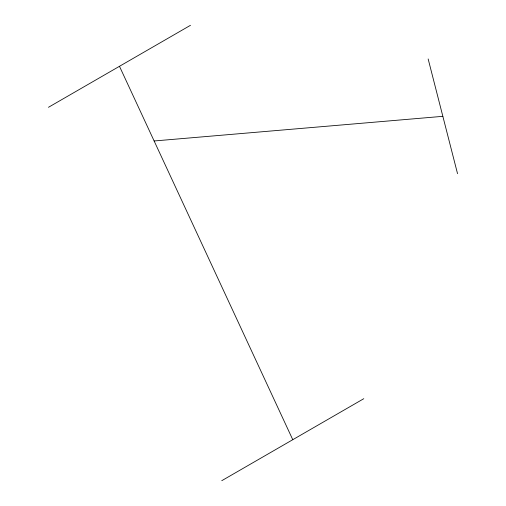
<?xml version="1.0" encoding="UTF-8"?>
<svg xmlns="http://www.w3.org/2000/svg" width="506" height="506" viewBox="0 0 506 506"><rect width="100%" height="100%" fill="white"/><g stroke="black" fill="none" stroke-linecap="round" stroke-linejoin="round"><path stroke-width="0.76" d="M48.456 107.304L190.49 25.3M221.755 480.7L363.789 398.696M154.134 140.978L442.851 116.329M119.473 66.299L292.772 439.701M428.158 58.968L457.544 173.691"/></g></svg>
